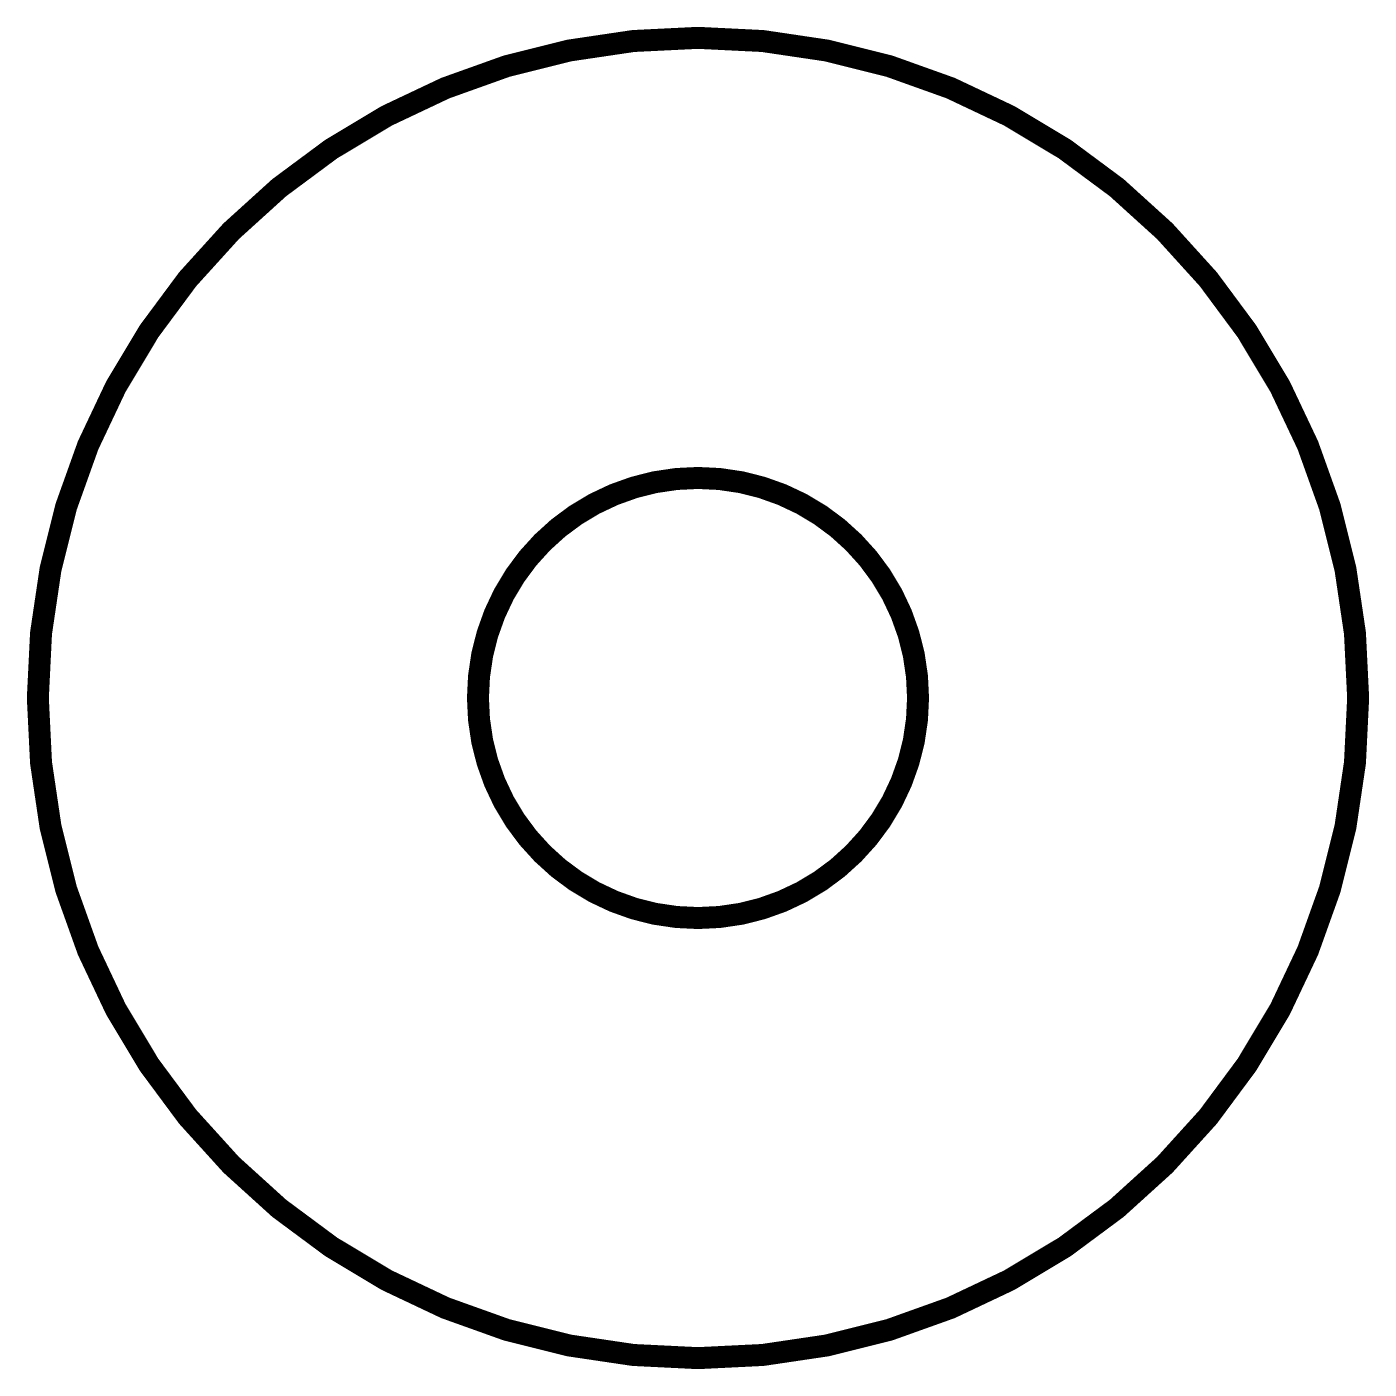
# Model space of a CAD drawing. Header units: millimetres. Extents: x -3.05 to 3.05, y -3.05 to 3.05.
import ezdxf

# ---------------------------------------------------------------- set-up
doc = ezdxf.new("R2010")
doc.units = ezdxf.units.MM

msp = doc.modelspace()

# ---------------------------------------------------------------- linework, layer by layer
at = {"const_width": 0.1}
for points in [[(-3, 0, 1), (3, 0, 1)], [(-1, 0, 1), (1, 0, 1)]]:
    msp.add_lwpolyline(points, format="xyb", close=True, dxfattribs=at)

doc.saveas('drawing.dxf')
